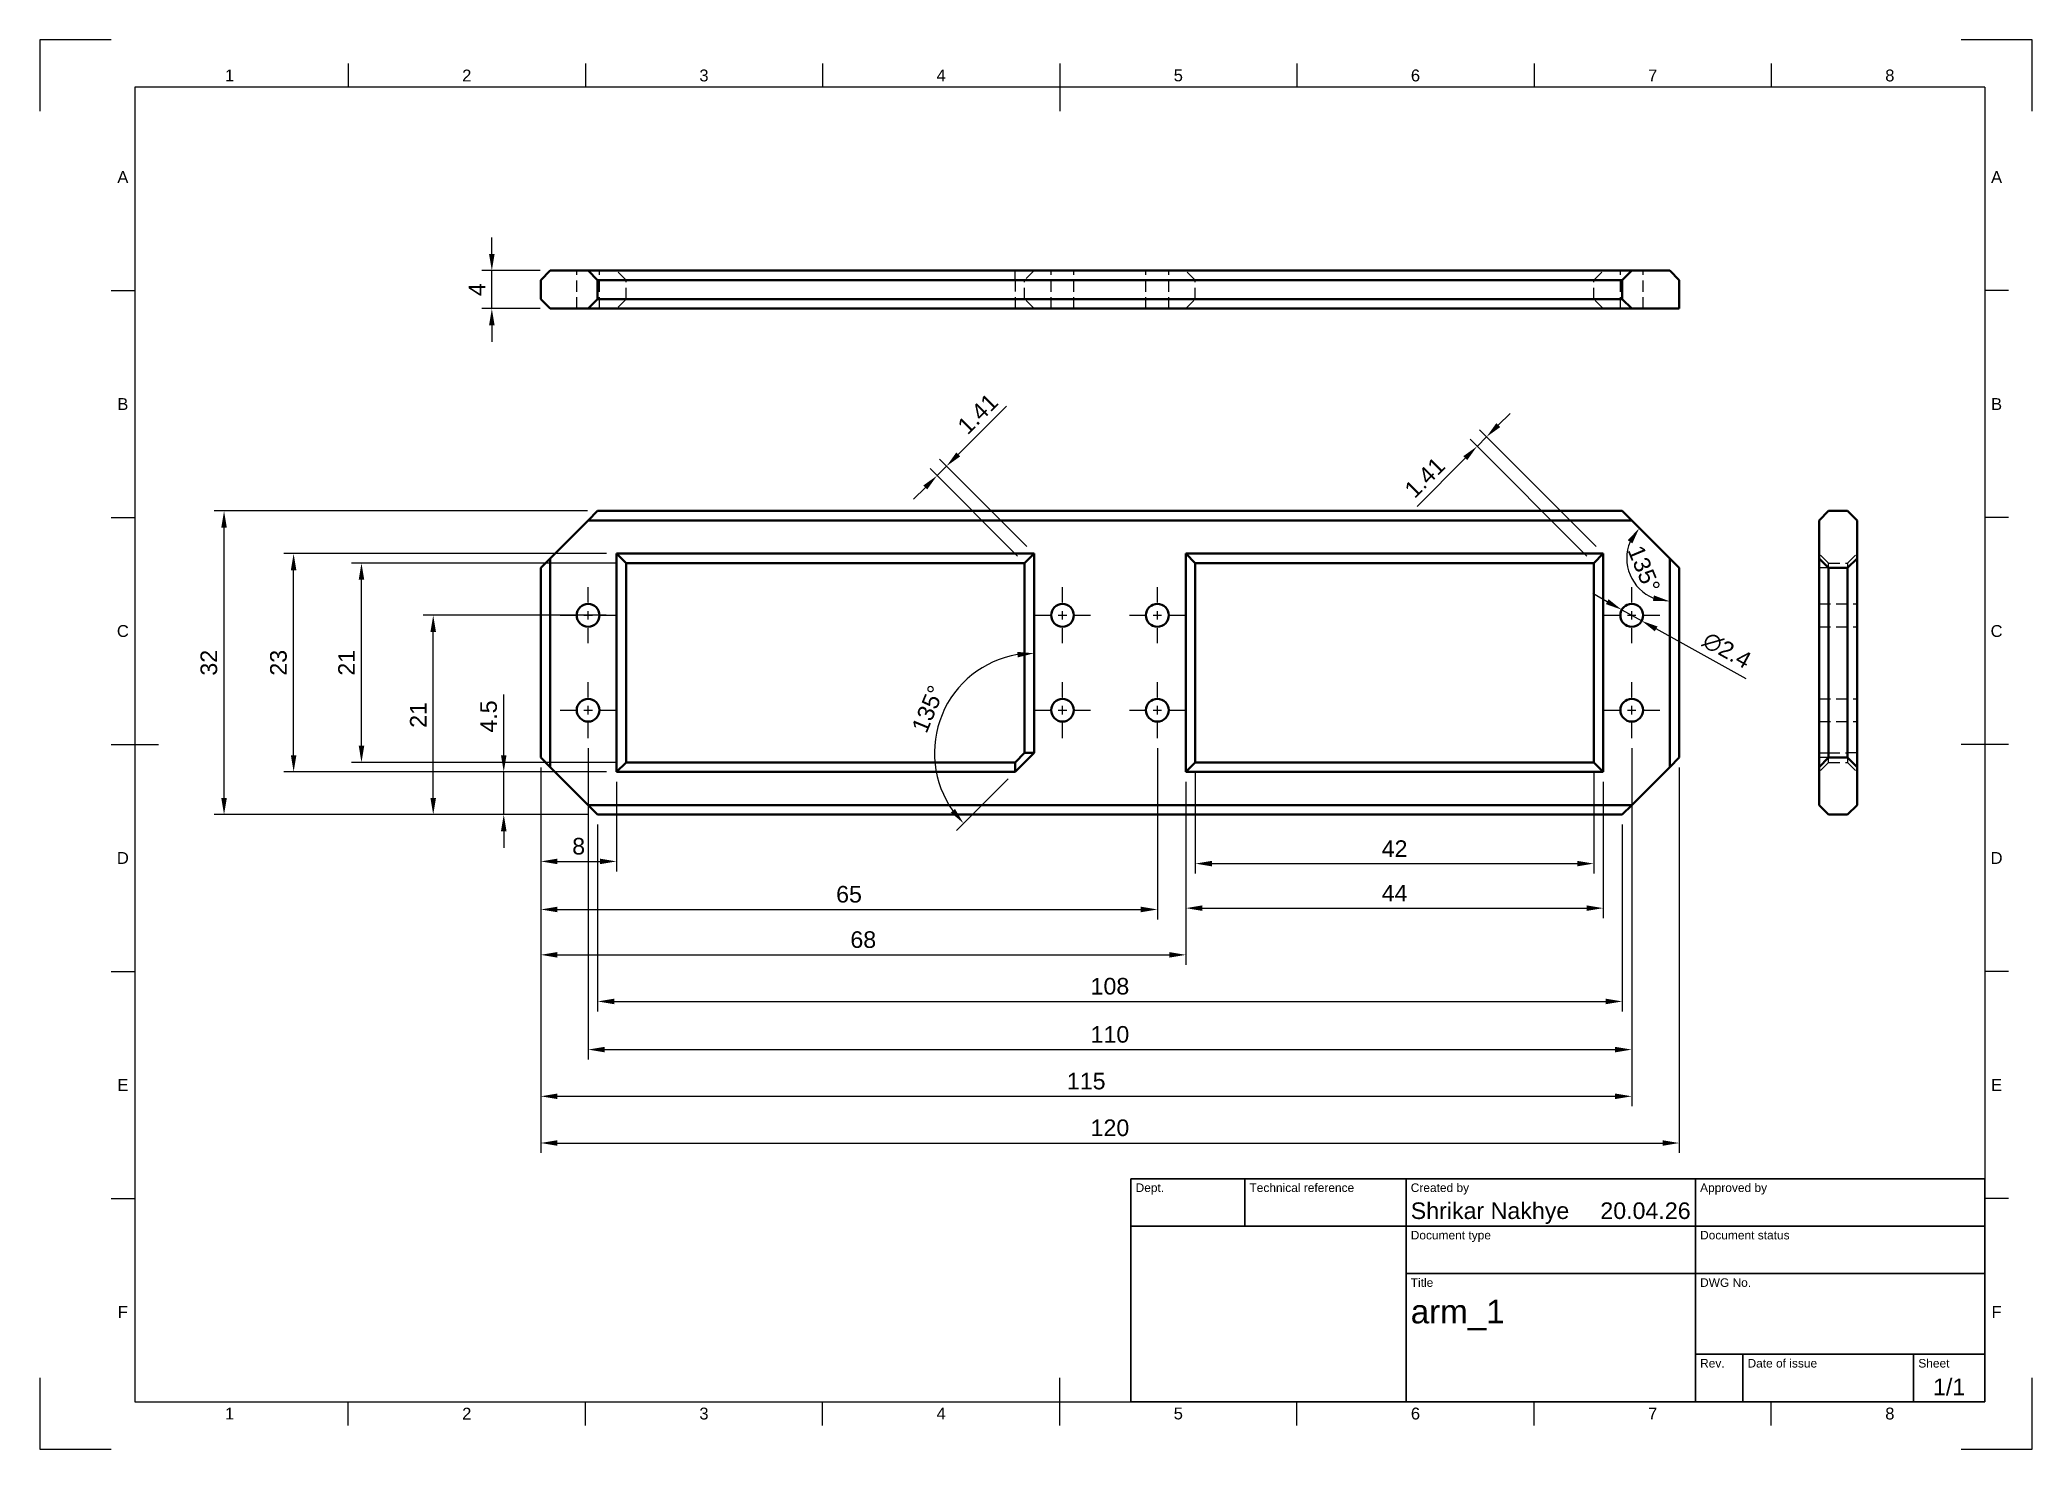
# Model space of a CAD drawing. Header units: millimetres. Extents: x 0 to 420, y 0 to 297.
import ezdxf
from ezdxf.enums import TextEntityAlignment as Align

# ---------------------------------------------------------------- set-up
doc = ezdxf.new("R2010")
doc.units = ezdxf.units.MM
doc.header["$LTSCALE"] = 0.75
doc.linetypes.add('CENTER2', pattern=[28.575, 19.05, -3.175, 3.175, -3.175])
doc.linetypes.add('HIDDEN2', pattern=[4.7625, 3.175, -1.5875])
for name, color, linetype, lineweight in [('BORDER', 7, 'Continuous', 25), ('FD_Dimensions', 7, 'Continuous', 25), ('Hidden', 7, 'HIDDEN2', 25), ('Smart Centers', 7, 'CENTER2', 25), ('TITLEBLOCK', 7, 'Continuous', 35), ('Visible', 7, 'Continuous', 50)]:
    doc.layers.add(name, color=color, linetype=linetype, lineweight=lineweight)
doc.styles.add('FusionTitle', font='Arial.ttf')
doc.styles.get("Standard").update_dxf_attribs({"font": 'Arial.ttf'})
doc.dimstyles.new('Dim-ISO-25', dxfattribs={"dimtxt": 3.5, "dimasz": 3.5, "dimexe": 2.1, "dimexo": 2.1, "dimgap": 1.4, "dimtad": 1, "dimzin": 12, "dimdsep": 46, "dimtxsty": 'Standard', "dimcen": 0, "dimazin": 3, "dimtp": 0.1, "dimtm": 0.1, "dimtfac": 0.714286, "dimtmove": 0, "dimatfit": 3, "dimfxl": 1, "dimtzin": 12, "dimarcsym": 0})

# ---------------------------------------------------------------- blocks, each defined once
blk = doc.blocks.new('ISO_A3_SHEET')
at = {"layer": 'BORDER'}
for p, q in [((65, 292), (65, 287)), ((115, 292), (115, 287)), ((165, 292), (165, 287)), ((215, 292), (215, 282)), ((265, 292), (265, 287)), ((315, 292), (315, 287)), ((365, 292), (365, 287)), ((410, 287), (20, 287)), ((20, 287), (20, 10)), ((410, 287), (410, 10)), ((15, 244.16666), (20, 244.16666)), ((415, 244.16666), (410, 244.16666)), ((15, 196.33333), (20, 196.33333)), ((415, 196.33333), (410, 196.33333)), ((15, 148.5), (25, 148.5)), ((415, 148.5), (405, 148.5)), ((15, 100.66667), (20, 100.66667)), ((415, 100.66667), (410, 100.66667)), ((15, 52.83334), (20, 52.83334)), ((415, 52.83334), (410, 52.83334)), ((215, 5), (215, 15)), ((20, 10), (410, 10)), ((65, 5), (65, 10)), ((115, 5), (115, 10)), ((165, 5), (165, 10)), ((265, 5), (265, 10)), ((315, 5), (315, 10)), ((365, 5), (365, 10))]:
    blk.add_line(p, q, dxfattribs=at)
at = {"layer": 'Defpoints'}
for p, q in [((15, 297), (0, 297)), ((0, 297), (0, 282)), ((420, 297), (405, 297)), ((420, 282), (420, 297)), ((0, 15), (0, 0)), ((420, 0), (420, 15)), ((0, 0), (15, 0)), ((405, 0), (420, 0))]:
    blk.add_line(p, q, dxfattribs=at)
at = {"layer": 'BORDER', "style": 'FusionTitle'}
for s, p in [('1', (40, 289.5)), ('2', (90, 289.5)), ('3', (140, 289.5)), ('4', (190, 289.5)), ('5', (240, 289.5)), ('6', (290, 289.5)), ('7', (340, 289.5)), ('8', (390, 289.5)), ('A', (17.5, 268.08333)), ('A', (412.5, 268.08333)), ('B', (17.5, 220.25)), ('B', (412.5, 220.25)), ('C', (17.5, 172.41667)), ('C', (412.5, 172.41667)), ('D', (17.5, 124.58334)), ('D', (412.5, 124.58334)), ('E', (17.5, 76.75001)), ('E', (412.5, 76.75001)), ('F', (17.5, 28.91668)), ('F', (412.5, 28.91668)), ('1', (40, 7.5)), ('2', (90, 7.5)), ('3', (140, 7.5)), ('4', (190, 7.5)), ('5', (240, 7.5)), ('6', (290, 7.5)), ('7', (340, 7.5)), ('8', (390, 7.5))]:
    blk.add_text(s, height=2.5, dxfattribs=at).set_placement(p, align=Align.MIDDLE)
blk = doc.blocks.new('ISO_TITLEBLOCK')
at = {"layer": 'TITLEBLOCK'}
for p, q in [((0, 47), (-180, 47)), ((-180, 47), (-180, 0)), ((-156, 37), (-156, 47)), ((-122, 0), (-122, 47)), ((-61, 0), (-61, 47)), ((0, 0), (0, 47)), ((-180, 37), (0, 37)), ((-122, 27), (0, 27)), ((-61, 10), (0, 10)), ((-51, 0), (-51, 10)), ((-15, 0), (-15, 10)), ((-180, 0), (0, 0))]:
    blk.add_line(p, q, dxfattribs=at)
at = {"layer": 'TITLEBLOCK', "style": 'FusionTitle'}
for s, p in [('Dept.', (-179, 46)), ('Technical reference', (-155, 46)), ('Created by', (-121, 46)), ('Approved by', (-60, 46)), ('Document type', (-121, 36)), ('Document status', (-60, 36)), ('Title', (-121, 26)), ('DWG No.', (-60, 26)), ('Rev.', (-60, 9)), ('Date of issue', (-50, 9)), ('Sheet', (-14, 9))]:
    blk.add_text(s, height=1.8, dxfattribs=at).set_placement(p, align=Align.TOP_LEFT)
for tag, height, p in [('DEPT', 3.5, (-179, 42)), ('TECHNICAL_REFERENCE', 3.5, (-155, 42)), ('CREATED_BY', 3.5, (-121, 42)), ('APPROVED_BY', 3.5, (-60, 42)), ('DOCUMENT_TYPE', 3.5, (-121, 32)), ('DOCUMENT_STATUS', 3.5, (-60, 32)), ('TITLE_1', 5, (-121, 21.5)), ('TITLE_2', 5, (-121, 14)), ('TITLE_3', 5, (-121, 6.5)), ('DATE_OF_ISSUE', 3.5, (-50, 5))]:
    blk.add_attdef(tag, text='', height=height, dxfattribs=at).set_placement(p, align=Align.TOP_LEFT)
for tag, p in [('CREATED_DATE', (-62, 42)), ('APPROVED_DATE', (-0.99, 42))]:
    blk.add_attdef(tag, text='', height=3.5, dxfattribs=at).set_placement(p, align=Align.TOP_RIGHT)
for tag, height, p in [('DRAWING_NUMBER', 5, (-30.5, 19.75)), ('REV', 3.5, (-56, 4.85)), ('SHEET', 3.5, (-7.5, 4.85))]:
    blk.add_attdef(tag, text='', height=height, dxfattribs=at).set_placement(p, align=Align.TOP_CENTER)
blk = doc.blocks.new('*U6')
at = {"layer": 'Smart Centers', "color": 0, "ltscale": 0.75, "transparency": 16777216}
for p, q in [((0, 2.678906), (0, 5.9)), ((-5.9, 0), (-2.678906, 0)), ((2.678906, 0), (5.9, 0)), ((0, -5.9), (0, -2.678906))]:
    blk.add_line(p, q, dxfattribs=at)
at = {"layer": 'Smart Centers', "color": 0, "linetype": 'Continuous', "ltscale": 0.75, "transparency": 16777216}
for p, q in [((-0.892969, 0), (0.892969, 0)), ((0, -0.892969), (0, 0.892969))]:
    blk.add_line(p, q, dxfattribs=at)
blk = doc.blocks.new('*U7')
at = {"layer": 'Smart Centers', "color": 0, "ltscale": 0.75, "transparency": 16777216}
for p, q in [((0, 2.678906), (0, 5.9)), ((-5.9, 0), (-2.678906, 0)), ((2.678906, 0), (5.9, 0)), ((0, -5.9), (0, -2.678906))]:
    blk.add_line(p, q, dxfattribs=at)
at = {"layer": 'Smart Centers', "color": 0, "linetype": 'Continuous', "ltscale": 0.75, "transparency": 16777216}
for p, q in [((-0.892969, 0), (0.892969, 0)), ((0, -0.892969), (0, 0.892969))]:
    blk.add_line(p, q, dxfattribs=at)
blk = doc.blocks.new('*U8')
at = {"layer": 'Smart Centers', "color": 0, "ltscale": 0.75, "transparency": 16777216}
for p, q in [((0, 2.678906), (0, 5.9)), ((-5.9, 0), (-2.678906, 0)), ((2.678906, 0), (5.9, 0)), ((0, -5.9), (0, -2.678906))]:
    blk.add_line(p, q, dxfattribs=at)
at = {"layer": 'Smart Centers', "color": 0, "linetype": 'Continuous', "ltscale": 0.75, "transparency": 16777216}
for p, q in [((-0.892969, 0), (0.892969, 0)), ((0, -0.892969), (0, 0.892969))]:
    blk.add_line(p, q, dxfattribs=at)
blk = doc.blocks.new('*U9')
at = {"layer": 'Smart Centers', "color": 0, "ltscale": 0.75, "transparency": 16777216}
for p, q in [((0, 2.678906), (0, 5.9)), ((-5.9, 0), (-2.678906, 0)), ((2.678906, 0), (5.9, 0)), ((0, -5.9), (0, -2.678906))]:
    blk.add_line(p, q, dxfattribs=at)
at = {"layer": 'Smart Centers', "color": 0, "linetype": 'Continuous', "ltscale": 0.75, "transparency": 16777216}
for p, q in [((-0.892969, 0), (0.892969, 0)), ((0, -0.892969), (0, 0.892969))]:
    blk.add_line(p, q, dxfattribs=at)
blk = doc.blocks.new('*U10')
at = {"layer": 'Smart Centers', "color": 0, "ltscale": 0.75, "transparency": 16777216}
for p, q in [((0, 2.678906), (0, 5.9)), ((-5.9, 0), (-2.678906, 0)), ((2.678906, 0), (5.9, 0)), ((0, -5.9), (0, -2.678906))]:
    blk.add_line(p, q, dxfattribs=at)
at = {"layer": 'Smart Centers', "color": 0, "linetype": 'Continuous', "ltscale": 0.75, "transparency": 16777216}
for p, q in [((-0.892969, 0), (0.892969, 0)), ((0, -0.892969), (0, 0.892969))]:
    blk.add_line(p, q, dxfattribs=at)
blk = doc.blocks.new('*U11')
at = {"layer": 'Smart Centers', "color": 0, "ltscale": 0.75, "transparency": 16777216}
for p, q in [((0, 2.678906), (0, 5.9)), ((-5.9, 0), (-2.678906, 0)), ((2.678906, 0), (5.9, 0)), ((0, -5.9), (0, -2.678906))]:
    blk.add_line(p, q, dxfattribs=at)
at = {"layer": 'Smart Centers', "color": 0, "linetype": 'Continuous', "ltscale": 0.75, "transparency": 16777216}
for p, q in [((-0.892969, 0), (0.892969, 0)), ((0, -0.892969), (0, 0.892969))]:
    blk.add_line(p, q, dxfattribs=at)
blk = doc.blocks.new('*U12')
at = {"layer": 'Smart Centers', "color": 0, "ltscale": 0.75, "transparency": 16777216}
for p, q in [((0, 2.678906), (0, 5.9)), ((-5.9, 0), (-2.678906, 0)), ((2.678906, 0), (5.9, 0)), ((0, -5.9), (0, -2.678906))]:
    blk.add_line(p, q, dxfattribs=at)
at = {"layer": 'Smart Centers', "color": 0, "linetype": 'Continuous', "ltscale": 0.75, "transparency": 16777216}
for p, q in [((-0.892969, 0), (0.892969, 0)), ((0, -0.892969), (0, 0.892969))]:
    blk.add_line(p, q, dxfattribs=at)
blk = doc.blocks.new('*U13')
at = {"layer": 'Smart Centers', "color": 0, "ltscale": 0.75, "transparency": 16777216}
for p, q in [((0, 2.678906), (0, 5.9)), ((-5.9, 0), (-2.678906, 0)), ((2.678906, 0), (5.9, 0)), ((0, -5.9), (0, -2.678906))]:
    blk.add_line(p, q, dxfattribs=at)
at = {"layer": 'Smart Centers', "color": 0, "linetype": 'Continuous', "ltscale": 0.75, "transparency": 16777216}
for p, q in [((-0.892969, 0), (0.892969, 0)), ((0, -0.892969), (0, 0.892969))]:
    blk.add_line(p, q, dxfattribs=at)
blk = doc.blocks.new('*D34')
at = {"layer": 'Defpoints', "color": 0, "transparency": 16777216}
for p in [(105.585938, 145.726563), (345.585938, 145.726563), (345.585938, 64.515625)]:
    blk.add_point(p, dxfattribs=at)
at = {"layer": 'FD_Dimensions', "color": 0, "lineweight": -2, "transparency": 16777216}
for p, q in [((105.585938, 143.626563), (105.585938, 62.415625)), ((345.585938, 143.626563), (345.585938, 62.415625)), ((109.085938, 64.515625), (342.085938, 64.515625))]:
    blk.add_line(p, q, dxfattribs=at)
at = {"layer": 'FD_Dimensions', "color": 0, "transparency": 16777216}
for points in [[(109.085938, 65.098958), (109.085938, 63.932292), (105.585938, 64.515625)], [(342.085938, 65.098958), (342.085938, 63.932292), (345.585938, 64.515625)]]:
    blk.add_solid(points, dxfattribs=at)
at = {"layer": 'FD_Dimensions', "color": 0, "transparency": 16777216, "insert": (225.585938, 67.70263), "char_height": 3.5, "attachment_point": 5}
blk.add_mtext('120', dxfattribs=at)
blk = doc.blocks.new('*D35')
at = {"layer": 'Defpoints', "color": 0, "transparency": 16777216}
for p in [(38.835938, 197.726563), (117.585938, 197.726563), (117.585938, 133.726563)]:
    blk.add_point(p, dxfattribs=at)
at = {"layer": 'FD_Dimensions', "color": 0, "lineweight": -2, "transparency": 16777216}
for p, q in [((115.485938, 197.726563), (36.735938, 197.726563)), ((38.835938, 137.226563), (38.835938, 194.226563)), ((115.485938, 133.726563), (36.735938, 133.726563))]:
    blk.add_line(p, q, dxfattribs=at)
at = {"layer": 'FD_Dimensions', "color": 0, "transparency": 16777216}
for points in [[(38.252604, 194.226563), (39.419271, 194.226563), (38.835938, 197.726563)], [(38.252604, 137.226563), (39.419271, 137.226563), (38.835938, 133.726563)]]:
    blk.add_solid(points, dxfattribs=at)
at = {"layer": 'FD_Dimensions', "color": 0, "transparency": 16777216, "insert": (35.647738, 165.726563), "char_height": 3.5, "attachment_point": 5, "rotation": 90}
blk.add_mtext('32', dxfattribs=at)
blk = doc.blocks.new('*D36')
at = {"layer": 'Defpoints', "color": 0, "transparency": 16777216}
for p in [(95.28125, 248.359375), (107.585938, 248.359375), (107.585938, 240.359375)]:
    blk.add_point(p, dxfattribs=at)
at = {"layer": 'FD_Dimensions', "color": 0, "lineweight": -2, "transparency": 16777216}
for p, q in [((95.28125, 251.859375), (95.28125, 255.359375)), ((105.485938, 248.359375), (93.18125, 248.359375)), ((95.28125, 240.359375), (95.28125, 248.359375)), ((105.485938, 240.359375), (93.18125, 240.359375)), ((95.28125, 236.859375), (95.28125, 233.359375))]:
    blk.add_line(p, q, dxfattribs=at)
at = {"layer": 'FD_Dimensions', "color": 0, "transparency": 16777216}
for points in [[(94.697917, 251.859375), (95.864583, 251.859375), (95.28125, 248.359375)], [(94.697917, 236.859375), (95.864583, 236.859375), (95.28125, 240.359375)]]:
    blk.add_solid(points, dxfattribs=at)
at = {"layer": 'FD_Dimensions', "color": 0, "transparency": 16777216, "insert": (92.13125, 244.359375), "char_height": 3.5, "attachment_point": 5, "rotation": 90}
blk.add_mtext('4', dxfattribs=at)
blk = doc.blocks.new('*D37')
at = {"layer": 'Defpoints', "color": 0, "transparency": 16777216}
for p in [(333.48796, 176.892106), (337.683915, 174.561019)]:
    blk.add_point(p, dxfattribs=at)
at = {"layer": 'FD_Dimensions', "color": 0, "lineweight": -2, "transparency": 16777216}
for p, q in [((330.42841, 178.591856), (327.368859, 180.291606)), ((333.48796, 176.892106), (337.683915, 174.561019)), ((359.71676, 162.32055), (340.743465, 172.861269))]:
    blk.add_line(p, q, dxfattribs=at)
at = {"layer": 'FD_Dimensions', "color": 0, "transparency": 16777216}
for points in [[(330.711701, 179.101781), (330.145118, 178.081931), (333.48796, 176.892106)], [(341.026757, 173.371194), (340.460174, 172.351344), (337.683915, 174.561019)]]:
    blk.add_solid(points, dxfattribs=at)
at = {"layer": 'FD_Dimensions', "color": 0, "transparency": 16777216, "insert": (355.644989, 168.340425), "char_height": 3.5, "attachment_point": 5, "rotation": 330.94538477}
blk.add_mtext('∅2.4', dxfattribs=at)
blk = doc.blocks.new('*D38')
at = {"layer": 'Defpoints', "color": 0, "transparency": 16777216}
for p in [(335.585938, 149.826563), (105.585938, 145.726563), (335.585938, 74.357813)]:
    blk.add_point(p, dxfattribs=at)
at = {"layer": 'FD_Dimensions', "color": 0, "lineweight": -2, "transparency": 16777216}
for p, q in [((335.585938, 147.726563), (335.585938, 72.257813)), ((105.585938, 143.626563), (105.585938, 72.257813)), ((109.085938, 74.357813), (332.085938, 74.357813))]:
    blk.add_line(p, q, dxfattribs=at)
at = {"layer": 'FD_Dimensions', "color": 0, "transparency": 16777216}
for points in [[(109.085938, 74.941146), (109.085938, 73.774479), (105.585938, 74.357813)], [(332.085938, 74.941146), (332.085938, 73.774479), (335.585938, 74.357813)]]:
    blk.add_solid(points, dxfattribs=at)
at = {"layer": 'FD_Dimensions', "color": 0, "transparency": 16777216, "insert": (220.585938, 77.544818), "char_height": 3.5, "attachment_point": 5}
blk.add_mtext('115', dxfattribs=at)
blk = doc.blocks.new('*D39')
at = {"layer": 'Defpoints', "color": 0, "transparency": 16777216}
for p in [(105.585938, 145.726563), (241.585938, 142.726563), (241.585938, 104.171875)]:
    blk.add_point(p, dxfattribs=at)
at = {"layer": 'FD_Dimensions', "color": 0, "lineweight": -2, "transparency": 16777216}
for p, q in [((105.585938, 143.626563), (105.585938, 102.071875)), ((241.585938, 140.626563), (241.585938, 102.071875)), ((109.085938, 104.171875), (238.085938, 104.171875))]:
    blk.add_line(p, q, dxfattribs=at)
at = {"layer": 'FD_Dimensions', "color": 0, "transparency": 16777216}
for points in [[(109.085938, 104.755208), (109.085938, 103.588542), (105.585938, 104.171875)], [(238.085938, 104.755208), (238.085938, 103.588542), (241.585938, 104.171875)]]:
    blk.add_solid(points, dxfattribs=at)
at = {"layer": 'FD_Dimensions', "color": 0, "transparency": 16777216, "insert": (173.585938, 107.35888), "char_height": 3.5, "attachment_point": 5}
blk.add_mtext('68', dxfattribs=at)
blk = doc.blocks.new('*D40')
at = {"layer": 'Defpoints', "color": 0, "transparency": 16777216}
for p in [(235.585938, 149.826563), (105.585938, 145.726563), (235.585938, 113.732813)]:
    blk.add_point(p, dxfattribs=at)
at = {"layer": 'FD_Dimensions', "color": 0, "lineweight": -2, "transparency": 16777216}
for p, q in [((235.585938, 147.726563), (235.585938, 111.632813)), ((105.585938, 143.626563), (105.585938, 111.632813)), ((109.085938, 113.732813), (232.085938, 113.732813))]:
    blk.add_line(p, q, dxfattribs=at)
at = {"layer": 'FD_Dimensions', "color": 0, "transparency": 16777216}
for points in [[(109.085938, 114.316146), (109.085938, 113.149479), (105.585938, 113.732813)], [(232.085938, 114.316146), (232.085938, 113.149479), (235.585938, 113.732813)]]:
    blk.add_solid(points, dxfattribs=at)
at = {"layer": 'FD_Dimensions', "color": 0, "transparency": 16777216, "insert": (170.585938, 116.919818), "char_height": 3.5, "attachment_point": 5}
blk.add_mtext('65', dxfattribs=at)
blk = doc.blocks.new('*D41')
at = {"layer": 'Defpoints', "color": 0, "transparency": 16777216}
for p in [(82.93125, 175.726563), (121.485938, 175.726563), (117.585938, 133.726563)]:
    blk.add_point(p, dxfattribs=at)
at = {"layer": 'FD_Dimensions', "color": 0, "lineweight": -2, "transparency": 16777216}
for p, q in [((119.385938, 175.726563), (80.83125, 175.726563)), ((82.93125, 137.226563), (82.93125, 172.226563)), ((115.485938, 133.726563), (80.83125, 133.726563))]:
    blk.add_line(p, q, dxfattribs=at)
at = {"layer": 'FD_Dimensions', "color": 0, "transparency": 16777216}
for points in [[(82.347917, 172.226563), (83.514583, 172.226563), (82.93125, 175.726563)], [(82.347917, 137.226563), (83.514583, 137.226563), (82.93125, 133.726563)]]:
    blk.add_solid(points, dxfattribs=at)
at = {"layer": 'FD_Dimensions', "color": 0, "transparency": 16777216, "insert": (79.774088, 154.726563), "char_height": 3.5, "attachment_point": 5, "rotation": 90}
blk.add_mtext('21', dxfattribs=at)
blk = doc.blocks.new('*D42')
at = {"layer": 'Defpoints', "color": 0, "transparency": 16777216}
for p in [(105.585938, 145.726563), (121.585938, 142.726563), (121.585938, 123.859375)]:
    blk.add_point(p, dxfattribs=at)
at = {"layer": 'FD_Dimensions', "color": 0, "lineweight": -2, "transparency": 16777216}
for p, q in [((105.585938, 143.626563), (105.585938, 121.759375)), ((121.585938, 140.626563), (121.585938, 121.759375)), ((109.085938, 123.859375), (118.085938, 123.859375))]:
    blk.add_line(p, q, dxfattribs=at)
at = {"layer": 'FD_Dimensions', "color": 0, "transparency": 16777216}
for points in [[(109.085938, 124.442708), (109.085938, 123.276042), (105.585938, 123.859375)], [(118.085938, 124.442708), (118.085938, 123.276042), (121.585938, 123.859375)]]:
    blk.add_solid(points, dxfattribs=at)
at = {"layer": 'FD_Dimensions', "color": 0, "transparency": 16777216, "insert": (113.585938, 127.04638), "char_height": 3.5, "attachment_point": 5}
blk.add_mtext('8', dxfattribs=at)
blk = doc.blocks.new('*D43')
at = {"layer": 'Defpoints', "color": 0, "transparency": 16777216}
for p in [(335.585938, 195.726563), (334.534971, 187.726563), (343.585938, 187.726563), (343.585938, 187.726563), (343.585938, 143.726563)]:
    blk.add_point(p, dxfattribs=at)
at = {"layer": 'FD_Dimensions', "color": 0, "lineweight": -2, "transparency": 16777216}
blk.add_arc((343.585938, 187.726563), 9.050967, 157.296645, 247.703355, dxfattribs=at)
at = {"layer": 'FD_Dimensions', "color": 0, "transparency": 16777216}
for points in [[(334.751832, 191.544817), (335.720728, 190.894931), (337.185938, 194.126563)], [(340.26477, 179.924645), (340.039195, 178.779993), (343.585938, 178.675596)]]:
    blk.add_solid(points, dxfattribs=at)
at = {"layer": 'FD_Dimensions', "color": 0, "transparency": 16777216, "insert": (338.169446, 185.482978), "char_height": 3.5, "attachment_point": 5, "rotation": 292.49996686}
blk.add_mtext('135°', dxfattribs=at)
blk = doc.blocks.new('*D44')
at = {"layer": 'Defpoints', "color": 0, "transparency": 16777216}
for p in [(209.585938, 188.726563), (194.736695, 161.575805), (209.585938, 146.726563), (209.585938, 146.726563), (205.585938, 142.726563)]:
    blk.add_point(p, dxfattribs=at)
at = {"layer": 'FD_Dimensions', "color": 0, "lineweight": -2, "transparency": 16777216}
blk.add_line((204.101013, 141.241638), (193.251771, 130.392396), dxfattribs=at)
blk.add_arc((209.585938, 146.726563), 21, 99.560384, 215.439616, dxfattribs=at)
at = {"layer": 'FD_Dimensions', "color": 0, "transparency": 16777216}
for points in [[(206.0495, 168.0162), (206.146723, 166.853591), (209.585938, 167.726563)], [(192.922087, 134.926496), (192.031252, 134.173154), (194.736695, 131.87732)]]:
    blk.add_solid(points, dxfattribs=at)
at = {"layer": 'FD_Dimensions', "color": 0, "transparency": 16777216, "insert": (187.238955, 155.982986), "char_height": 3.5, "attachment_point": 5, "rotation": 67.50003314}
blk.add_mtext('135°', dxfattribs=at)
blk = doc.blocks.new('*D45')
at = {"layer": 'Defpoints', "color": 0, "transparency": 16777216}
for p in [(115.585938, 149.826563), (335.585938, 149.826563), (335.585938, 84.201563)]:
    blk.add_point(p, dxfattribs=at)
at = {"layer": 'FD_Dimensions', "color": 0, "lineweight": -2, "transparency": 16777216}
for p, q in [((115.585938, 147.726563), (115.585938, 82.101563)), ((335.585938, 147.726563), (335.585938, 82.101563)), ((119.085938, 84.201563), (332.085938, 84.201563))]:
    blk.add_line(p, q, dxfattribs=at)
at = {"layer": 'FD_Dimensions', "color": 0, "transparency": 16777216}
for points in [[(119.085938, 84.784896), (119.085938, 83.618229), (115.585938, 84.201563)], [(332.085938, 84.784896), (332.085938, 83.618229), (335.585938, 84.201563)]]:
    blk.add_solid(points, dxfattribs=at)
at = {"layer": 'FD_Dimensions', "color": 0, "transparency": 16777216, "insert": (225.585938, 87.388568), "char_height": 3.5, "attachment_point": 5}
blk.add_mtext('110', dxfattribs=at)
blk = doc.blocks.new('*D46')
at = {"layer": 'Defpoints', "color": 0, "transparency": 16777216}
for p in [(117.585938, 133.726563), (333.585938, 133.726563), (333.585938, 94.351562)]:
    blk.add_point(p, dxfattribs=at)
at = {"layer": 'FD_Dimensions', "color": 0, "lineweight": -2, "transparency": 16777216}
for p, q in [((117.585938, 131.626563), (117.585938, 92.251562)), ((333.585938, 131.626563), (333.585938, 92.251562)), ((121.085938, 94.351562), (330.085938, 94.351562))]:
    blk.add_line(p, q, dxfattribs=at)
at = {"layer": 'FD_Dimensions', "color": 0, "transparency": 16777216}
for points in [[(121.085938, 94.934896), (121.085938, 93.768229), (117.585938, 94.351562)], [(330.085938, 94.934896), (330.085938, 93.768229), (333.585938, 94.351562)]]:
    blk.add_solid(points, dxfattribs=at)
at = {"layer": 'FD_Dimensions', "color": 0, "transparency": 16777216, "insert": (225.585938, 97.538568), "char_height": 3.5, "attachment_point": 5}
blk.add_mtext('108', dxfattribs=at)
blk = doc.blocks.new('*D47')
at = {"layer": 'Defpoints', "color": 0, "transparency": 16777216}
for p in [(241.585938, 142.726563), (329.585938, 142.726563), (329.585938, 114.015625)]:
    blk.add_point(p, dxfattribs=at)
at = {"layer": 'FD_Dimensions', "color": 0, "lineweight": -2, "transparency": 16777216}
for p, q in [((241.585938, 140.626563), (241.585938, 111.915625)), ((329.585938, 140.626563), (329.585938, 111.915625)), ((245.085938, 114.015625), (326.085938, 114.015625))]:
    blk.add_line(p, q, dxfattribs=at)
at = {"layer": 'FD_Dimensions', "color": 0, "transparency": 16777216}
for points in [[(245.085938, 114.598958), (245.085938, 113.432292), (241.585938, 114.015625)], [(326.085938, 114.598958), (326.085938, 113.432292), (329.585938, 114.015625)]]:
    blk.add_solid(points, dxfattribs=at)
at = {"layer": 'FD_Dimensions', "color": 0, "transparency": 16777216, "insert": (285.585938, 117.165625), "char_height": 3.5, "attachment_point": 5}
blk.add_mtext('44', dxfattribs=at)
blk = doc.blocks.new('*D48')
at = {"layer": 'Defpoints', "color": 0, "transparency": 16777216}
for p in [(53.5, 188.726563), (121.585938, 188.726563), (121.585938, 142.726563)]:
    blk.add_point(p, dxfattribs=at)
at = {"layer": 'FD_Dimensions', "color": 0, "lineweight": -2, "transparency": 16777216}
for p, q in [((119.485938, 188.726563), (51.4, 188.726563)), ((53.5, 146.226563), (53.5, 185.226563)), ((119.485938, 142.726563), (51.4, 142.726563))]:
    blk.add_line(p, q, dxfattribs=at)
at = {"layer": 'FD_Dimensions', "color": 0, "transparency": 16777216}
for points in [[(52.916667, 185.226563), (54.083333, 185.226563), (53.5, 188.726563)], [(52.916667, 146.226563), (54.083333, 146.226563), (53.5, 142.726563)]]:
    blk.add_solid(points, dxfattribs=at)
at = {"layer": 'FD_Dimensions', "color": 0, "transparency": 16777216, "insert": (50.311801, 165.726563), "char_height": 3.5, "attachment_point": 5, "rotation": 90}
blk.add_mtext('23', dxfattribs=at)
blk = doc.blocks.new('*D49')
at = {"layer": 'Defpoints', "color": 0, "transparency": 16777216}
for p in [(67.804688, 186.726563), (123.585938, 186.726563), (123.585938, 144.726563)]:
    blk.add_point(p, dxfattribs=at)
at = {"layer": 'FD_Dimensions', "color": 0, "lineweight": -2, "transparency": 16777216}
for p, q in [((121.485938, 186.726563), (65.704688, 186.726563)), ((67.804688, 148.226563), (67.804688, 183.226563)), ((121.485938, 144.726563), (65.704688, 144.726563))]:
    blk.add_line(p, q, dxfattribs=at)
at = {"layer": 'FD_Dimensions', "color": 0, "transparency": 16777216}
for points in [[(67.221354, 183.226563), (68.388021, 183.226563), (67.804688, 186.726563)], [(67.221354, 148.226563), (68.388021, 148.226563), (67.804688, 144.726563)]]:
    blk.add_solid(points, dxfattribs=at)
at = {"layer": 'FD_Dimensions', "color": 0, "transparency": 16777216, "insert": (64.647525, 165.726563), "char_height": 3.5, "attachment_point": 5, "rotation": 90}
blk.add_mtext('21', dxfattribs=at)
blk = doc.blocks.new('*D50')
at = {"layer": 'Defpoints', "color": 0, "transparency": 16777216}
for p in [(97.796875, 142.726563), (121.585938, 142.726563), (117.585938, 133.726563)]:
    blk.add_point(p, dxfattribs=at)
at = {"layer": 'FD_Dimensions', "color": 0, "lineweight": -2, "transparency": 16777216}
for p, q in [((97.796875, 146.226563), (97.796875, 159.065785)), ((119.485938, 142.726563), (95.696875, 142.726563)), ((97.796875, 133.726563), (97.796875, 142.726563)), ((115.485938, 133.726563), (95.696875, 133.726563)), ((97.796875, 130.226563), (97.796875, 126.726563))]:
    blk.add_line(p, q, dxfattribs=at)
at = {"layer": 'FD_Dimensions', "color": 0, "transparency": 16777216}
for points in [[(97.213542, 146.226563), (98.380208, 146.226563), (97.796875, 142.726563)], [(97.213542, 130.226563), (98.380208, 130.226563), (97.796875, 133.726563)]]:
    blk.add_solid(points, dxfattribs=at)
at = {"layer": 'FD_Dimensions', "color": 0, "transparency": 16777216, "insert": (94.617032, 154.396174), "char_height": 3.5, "attachment_point": 5, "rotation": 90}
blk.add_mtext('4.5', dxfattribs=at)
blk = doc.blocks.new('*D51')
at = {"layer": 'Defpoints', "color": 0, "transparency": 16777216}
for p in [(243.585938, 144.726563), (327.585938, 144.726563), (327.585938, 123.398438)]:
    blk.add_point(p, dxfattribs=at)
at = {"layer": 'FD_Dimensions', "color": 0, "lineweight": -2, "transparency": 16777216}
for p, q in [((243.585938, 142.626563), (243.585938, 121.298438)), ((327.585938, 142.626563), (327.585938, 121.298438)), ((247.085938, 123.398438), (324.085938, 123.398438))]:
    blk.add_line(p, q, dxfattribs=at)
at = {"layer": 'FD_Dimensions', "color": 0, "transparency": 16777216}
for points in [[(247.085938, 123.981771), (247.085938, 122.815104), (243.585938, 123.398438)], [(324.085938, 123.981771), (324.085938, 122.815104), (327.585938, 123.398438)]]:
    blk.add_solid(points, dxfattribs=at)
at = {"layer": 'FD_Dimensions', "color": 0, "transparency": 16777216, "insert": (285.585938, 126.5556), "char_height": 3.5, "attachment_point": 5}
blk.add_mtext('42', dxfattribs=at)
blk = doc.blocks.new('*D52')
at = {"layer": 'Defpoints', "color": 0, "transparency": 16777216}
for p in [(191.146327, 207.166173), (207.585938, 186.726563), (209.585938, 188.726563)]:
    blk.add_point(p, dxfattribs=at)
at = {"layer": 'FD_Dimensions', "color": 0, "lineweight": -2, "transparency": 16777216}
for p, q in [((193.6212, 209.641047), (203.793843, 219.81369)), ((206.101013, 188.211487), (187.661402, 206.651098)), ((189.146327, 205.166173), (191.146327, 207.166173)), ((208.101013, 190.211487), (189.661402, 208.651098)), ((186.671453, 202.6913), (184.196579, 200.216426))]:
    blk.add_line(p, q, dxfattribs=at)
at = {"layer": 'FD_Dimensions', "color": 0, "transparency": 16777216}
for points in [[(193.208721, 210.053526), (194.033679, 209.228568), (191.146327, 207.166173)], [(186.258974, 203.103779), (187.083932, 202.278821), (189.146327, 205.166173)]]:
    blk.add_solid(points, dxfattribs=at)
at = {"layer": 'FD_Dimensions', "color": 0, "transparency": 16777216, "insert": (197.712508, 218.197256), "char_height": 3.5, "attachment_point": 5, "rotation": 45}
blk.add_mtext('1.41', dxfattribs=at)
blk = doc.blocks.new('*D53')
at = {"layer": 'Defpoints', "color": 0, "transparency": 16777216}
for p in [(302.979668, 211.332832), (327.585938, 186.726563), (329.585938, 188.726563)]:
    blk.add_point(p, dxfattribs=at)
at = {"layer": 'FD_Dimensions', "color": 0, "lineweight": -2, "transparency": 16777216}
for p, q in [((328.101013, 190.211487), (303.494744, 214.817756)), ((307.454542, 215.807706), (309.929416, 218.282579)), ((326.101013, 188.211487), (301.494744, 212.817756)), ((304.979668, 213.332832), (302.979668, 211.332832)), ((300.504794, 208.857958), (290.332152, 198.685315))]:
    blk.add_line(p, q, dxfattribs=at)
at = {"layer": 'FD_Dimensions', "color": 0, "transparency": 16777216}
for points in [[(307.042063, 216.220184), (307.867021, 215.395227), (304.979668, 213.332832)], [(300.092316, 209.270437), (300.917273, 208.445479), (302.979668, 211.332832)]]:
    blk.add_solid(points, dxfattribs=at)
at = {"layer": 'FD_Dimensions', "color": 0, "transparency": 16777216, "insert": (291.948585, 204.766651), "char_height": 3.5, "attachment_point": 5, "rotation": 45}
blk.add_mtext('1.41', dxfattribs=at)

msp = doc.modelspace()

# ---------------------------------------------------------------- linework, layer by layer
at = {"layer": 'Hidden', "extrusion": (0, 2.967e-13, -1)}
for p, q in [((113.185937, 240.359375), (113.185937, 248.359375)), ((117.985938, 240.359375), (117.985938, 248.359375)), ((123.585938, 246.359375), (121.585938, 248.359375)), ((205.585938, 246.359375), (205.585938, 248.359375)), ((209.585938, 248.359375), (207.585938, 246.359375)), ((213.185937, 240.359375), (213.185937, 248.359375)), ((217.985938, 240.359375), (217.985938, 248.359375)), ((233.185937, 240.359375), (233.185937, 248.359375)), ((237.985938, 240.359375), (237.985938, 248.359375)), ((243.585938, 246.359375), (241.585938, 248.359375)), ((327.585938, 246.359375), (329.585938, 248.359375)), ((333.185937, 240.359375), (333.185937, 248.359375)), ((337.985938, 240.359375), (337.985938, 248.359375)), ((123.585938, 242.359375), (123.585938, 246.359375)), ((205.585938, 246.359375), (205.585938, 242.359375)), ((207.585938, 242.359375), (207.585938, 246.359375)), ((243.585938, 242.359375), (243.585938, 246.359375)), ((327.585938, 242.359375), (327.585938, 246.359375)), ((123.585938, 242.359375), (121.585938, 240.359375)), ((205.585938, 242.359375), (205.585938, 240.359375)), ((209.585938, 240.359375), (207.585938, 242.359375)), ((241.585938, 240.359375), (243.585938, 242.359375)), ((329.585938, 240.359375), (327.585938, 242.359375))]:
    msp.add_line(p, q, dxfattribs=at)
at = {"layer": 'Hidden', "extrusion": (0, 1, 0)}
for p, q in [((377.09375, 186.726563), (375.09375, 188.726563)), ((377.09375, 185.726563), (375.09375, 185.726563)), ((377.09375, 185.726563), (377.09375, 186.726563)), ((377.09375, 186.726563), (381.09375, 186.726563)), ((381.09375, 186.726563), (383.09375, 188.726563)), ((381.09375, 186.726563), (381.09375, 185.726563)), ((375.09375, 178.126563), (383.09375, 178.126563)), ((375.09375, 173.326563), (383.09375, 173.326563)), ((375.09375, 158.126563), (383.09375, 158.126563)), ((375.09375, 153.326563), (383.09375, 153.326563)), ((375.09375, 146.726563), (377.09375, 146.726563)), ((377.09375, 145.726563), (375.09375, 145.726563)), ((377.09375, 144.726563), (375.09375, 142.726563)), ((377.09375, 146.726563), (381.09375, 146.726563)), ((377.09375, 144.726563), (377.09375, 145.726563)), ((377.09375, 144.726563), (381.09375, 144.726563)), ((383.09375, 146.726563), (381.09375, 146.726563)), ((381.09375, 145.726563), (381.09375, 144.726563)), ((381.09375, 144.726563), (383.09375, 142.726563))]:
    msp.add_line(p, q, dxfattribs=at)
at = {"layer": 'Visible', "extrusion": (0, 2.967e-13, -1)}
for p, q in [((105.585938, 246.359375), (107.585938, 248.359375)), ((107.585938, 248.359375), (115.585938, 248.359375)), ((115.585938, 248.359375), (335.585938, 248.359375)), ((115.585938, 248.359375), (117.585938, 246.359375)), ((335.585938, 248.359375), (333.585938, 246.359375)), ((343.585938, 248.359375), (335.585938, 248.359375)), ((345.585938, 246.359375), (343.585938, 248.359375)), ((105.585938, 246.359375), (105.585938, 242.359375)), ((117.585938, 246.359375), (117.585938, 242.359375)), ((333.585938, 246.359375), (117.585938, 246.359375)), ((333.585938, 246.359375), (333.585938, 242.359375)), ((345.585938, 246.359375), (345.585938, 240.359375)), ((107.585938, 240.359375), (105.585938, 242.359375)), ((115.585938, 240.359375), (107.585938, 240.359375)), ((117.585938, 242.359375), (115.585938, 240.359375)), ((335.585938, 240.359375), (115.585938, 240.359375)), ((117.585938, 242.359375), (333.585938, 242.359375)), ((333.585938, 242.359375), (335.585938, 240.359375)), ((335.585938, 240.359375), (345.585938, 240.359375))]:
    msp.add_line(p, q, dxfattribs=at)
at = {"layer": 'Visible', "extrusion": (0, 1, 0)}
for p, q in [((117.585938, 197.726563), (115.585938, 195.726563)), ((117.585938, 197.726563), (333.585938, 197.726563)), ((333.585938, 197.726563), (335.585938, 195.726563)), ((375.09375, 195.726563), (377.09375, 197.726563)), ((381.09375, 197.726563), (377.09375, 197.726563)), ((381.09375, 197.726563), (383.09375, 195.726563)), ((115.585938, 195.726563), (107.585938, 187.726563)), ((335.585938, 195.726563), (115.585938, 195.726563)), ((335.585938, 195.726563), (343.585938, 187.726563)), ((375.09375, 187.726563), (375.09375, 195.726563)), ((383.09375, 195.726563), (383.09375, 187.726563)), ((107.585938, 187.726563), (105.585938, 185.726563)), ((105.585938, 145.726563), (105.585938, 185.726563)), ((107.585938, 187.726563), (107.585938, 143.726563)), ((121.585938, 188.726563), (209.585938, 188.726563)), ((121.585938, 142.726563), (121.585938, 188.726563)), ((123.585938, 186.726563), (121.585938, 188.726563)), ((123.585938, 186.726563), (123.585938, 144.726563)), ((207.585938, 186.726563), (123.585938, 186.726563)), ((209.585938, 188.726563), (207.585938, 186.726563)), ((207.585938, 146.726563), (207.585938, 186.726563)), ((209.585938, 188.726563), (209.585938, 146.726563)), ((241.585938, 188.726563), (329.585938, 188.726563)), ((241.585938, 142.726563), (241.585938, 188.726563)), ((241.585938, 188.726563), (243.585938, 186.726563)), ((243.585938, 186.726563), (243.585938, 144.726563)), ((327.585938, 186.726563), (243.585938, 186.726563)), ((329.585938, 188.726563), (327.585938, 186.726563)), ((327.585938, 144.726563), (327.585938, 186.726563)), ((329.585938, 188.726563), (329.585938, 142.726563)), ((343.585938, 143.726563), (343.585938, 187.726563)), ((343.585938, 187.726563), (345.585938, 185.726563)), ((345.585938, 185.726563), (345.585938, 145.726563)), ((375.09375, 143.726563), (375.09375, 187.726563)), ((377.09375, 185.726563), (375.09375, 187.726563)), ((381.09375, 185.726563), (377.09375, 185.726563)), ((377.09375, 185.726563), (377.09375, 145.726563)), ((383.09375, 187.726563), (381.09375, 185.726563)), ((381.09375, 145.726563), (381.09375, 185.726563)), ((383.09375, 187.726563), (383.09375, 143.726563)), ((105.585938, 145.726563), (107.585938, 143.726563)), ((107.585938, 143.726563), (115.585938, 135.726563)), ((123.585938, 144.726563), (121.585938, 142.726563)), ((123.585938, 144.726563), (205.585938, 144.726563)), ((205.585938, 142.726563), (209.585938, 146.726563)), ((205.585938, 144.726563), (207.585938, 146.726563)), ((205.585938, 144.726563), (205.585938, 142.726563)), ((209.585938, 146.726563), (207.585938, 146.726563)), ((243.585938, 144.726563), (241.585938, 142.726563)), ((243.585938, 144.726563), (327.585938, 144.726563)), ((327.585938, 144.726563), (329.585938, 142.726563)), ((343.585938, 143.726563), (335.585938, 135.726563)), ((345.585938, 145.726563), (343.585938, 143.726563)), ((375.09375, 143.726563), (377.09375, 145.726563)), ((375.09375, 135.726563), (375.09375, 143.726563)), ((381.09375, 145.726563), (377.09375, 145.726563)), ((381.09375, 145.726563), (383.09375, 143.726563)), ((383.09375, 143.726563), (383.09375, 135.726563)), ((205.585938, 142.726563), (121.585938, 142.726563)), ((329.585938, 142.726563), (241.585938, 142.726563)), ((115.585938, 135.726563), (335.585938, 135.726563)), ((115.585938, 135.726563), (117.585938, 133.726563)), ((335.585938, 135.726563), (333.585938, 133.726563)), ((377.09375, 133.726563), (375.09375, 135.726563)), ((383.09375, 135.726563), (381.09375, 133.726563)), ((333.585938, 133.726563), (117.585938, 133.726563)), ((381.09375, 133.726563), (377.09375, 133.726563))]:
    msp.add_line(p, q, dxfattribs=at)
at = {"layer": 'Visible'}
for centre in [(115.585938, 175.726563), (215.585938, 175.726563), (115.585938, 155.726563), (215.585938, 155.726563)]:
    msp.add_circle(centre, 2.4, dxfattribs=at)
at = {"layer": 'Visible', "extrusion": (0, 0, -1)}
for centre in [(-235.585938, 175.726563), (-335.585938, 175.726563), (-235.585938, 155.726563), (-335.585938, 155.726563)]:
    msp.add_circle(centre, 2.4, dxfattribs=at)

# ---------------------------------------------------------------- block references
at = {"layer": 'BORDER'}
msp.add_blockref('ISO_A3_SHEET', (0, 0), dxfattribs=at)
at = {"layer": 'Smart Centers', "ltscale": 0.75}
for name, p in [('*U10', (115.585938, 175.726563)), ('*U8', (215.585938, 175.726563)), ('*U13', (235.585938, 175.726563)), ('*U12', (335.585938, 175.726563)), ('*U11', (115.585938, 155.726563)), ('*U9', (215.585938, 155.726563)), ('*U6', (235.585938, 155.726563)), ('*U7', (335.585938, 155.726563))]:
    msp.add_blockref(name, p, dxfattribs=at)
at = {"layer": 'TITLEBLOCK'}
msp.add_blockref('ISO_TITLEBLOCK', (410, 10), dxfattribs=at).add_auto_attribs({'CREATED_DATE': '20.04.26', 'SHEET': '1/1', 'TITLE_1': 'arm_1', 'CREATED_BY': 'Shrikar Nakhye'})

# ---------------------------------------------------------------- dimensions: what is measured, and where the dimension line sits
at = {"layer": 'FD_Dimensions'}
for base, p1, p2, angle, picture, middle in [((95.28125, 248.359375), (107.585938, 240.359375), (107.585938, 248.359375), 90, '*D36', (92.13125, 244.359375)), ((191.146327, 207.166173), (207.585938, 186.726563), (209.585938, 188.726563), 45, '*D52', (197.712508, 218.197256)), ((302.979668, 211.332832), (329.585938, 188.726563), (327.585938, 186.726563), 225, '*D53', (291.948585, 204.766651)), ((38.835938, 197.726563), (117.585938, 133.726563), (117.585938, 197.726563), 90, '*D35', (35.647738, 165.726563)), ((53.5, 188.726563), (121.585938, 142.726563), (121.585938, 188.726563), 90, '*D48', (50.311801, 165.726563)), ((67.804688, 186.726563), (123.585938, 144.726563), (123.585938, 186.726563), 90, '*D49', (64.647525, 165.726563)), ((82.93125, 175.726563), (117.585938, 133.726563), (121.485938, 175.726563), 90, '*D41', (79.774088, 154.726563)), ((97.796875, 142.726563), (117.585938, 133.726563), (121.585938, 142.726563), 90, '*D50', (94.617032, 154.396174))]:
    dim = msp.add_linear_dim(base=base, p1=p1, p2=p2, angle=angle, dimstyle='Dim-ISO-25', override={"dimlfac": 0.5}, dxfattribs=at)
    dim.commit()
    dim.dimension.update_dxf_attribs({"geometry": picture, "text_midpoint": middle})
for base, line1, line2, picture, middle in [((334.534971, 187.726563), ((335.585938, 195.726563), (343.585938, 187.726563)), ((343.585938, 143.726563), (343.585938, 187.726563)), '*D43', (338.169446, 185.482978)), ((194.736695, 161.575805), ((205.585938, 142.726563), (209.585938, 146.726563)), ((209.585938, 188.726563), (209.585938, 146.726563)), '*D44', (187.238955, 155.982986))]:
    dim = msp.add_angular_dim_2l(base=base, line1=line1, line2=line2, dimstyle='Dim-ISO-25', override={"dimlfac": 1, "dimpost": ''}, dxfattribs=at)
    dim.commit()
    dim.dimension.update_dxf_attribs({"geometry": picture, "text_midpoint": middle})
dim = msp.add_diameter_dim_2p(p1=(333.48796, 176.892106), p2=(337.683915, 174.561019), dimstyle='Dim-ISO-25', override={"dimlfac": 0.5}, dxfattribs=at)
dim.commit()
dim.dimension.update_dxf_attribs({"geometry": '*D37', "text_midpoint": (354.049705, 165.468914), "dimtype": 163})
for base, p1, p2, picture, middle in [((335.585938, 74.357813), (105.585938, 145.726563), (335.585938, 149.826563), '*D38', (220.585938, 77.544818)), ((235.585938, 113.732813), (105.585938, 145.726563), (235.585938, 149.826563), '*D40', (170.585938, 116.919818)), ((335.585938, 84.201563), (115.585938, 149.826563), (335.585938, 149.826563), '*D45', (225.585938, 87.388568)), ((345.585938, 64.515625), (105.585938, 145.726563), (345.585938, 145.726563), '*D34', (225.585938, 67.70263)), ((241.585938, 104.171875), (105.585938, 145.726563), (241.585938, 142.726563), '*D39', (173.585938, 107.35888)), ((121.585938, 123.859375), (105.585938, 145.726563), (121.585938, 142.726563), '*D42', (113.585938, 127.04638)), ((327.585938, 123.398438), (243.585938, 144.726563), (327.585938, 144.726563), '*D51', (285.585938, 126.5556)), ((329.585938, 114.015625), (241.585938, 142.726563), (329.585938, 142.726563), '*D47', (285.585938, 117.165625)), ((333.585938, 94.351562), (117.585938, 133.726563), (333.585938, 133.726563), '*D46', (225.585938, 97.538568))]:
    dim = msp.add_linear_dim(base=base, p1=p1, p2=p2, dimstyle='Dim-ISO-25', override={"dimlfac": 0.5}, dxfattribs=at)
    dim.commit()
    dim.dimension.update_dxf_attribs({"geometry": picture, "text_midpoint": middle})

doc.saveas('drawing.dxf')
